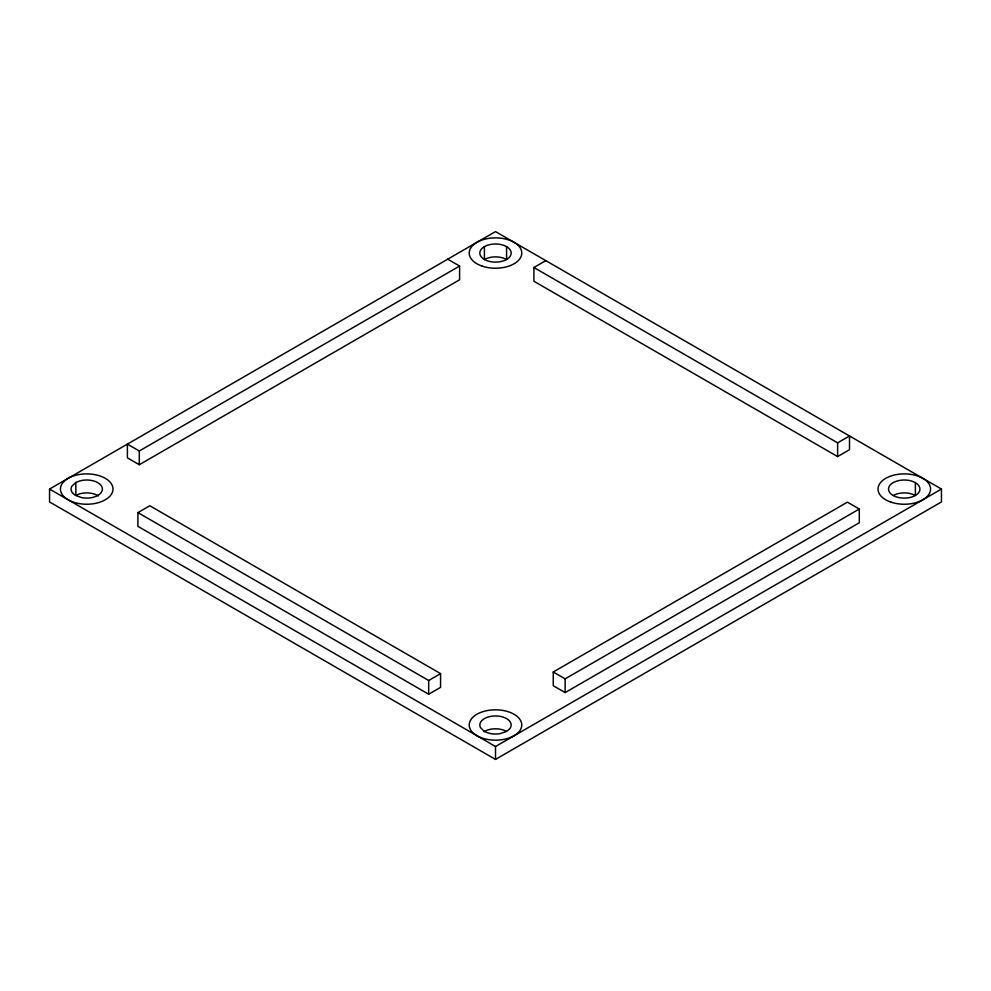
<?xml version="1.0" encoding="UTF-8"?>
<svg xmlns="http://www.w3.org/2000/svg" width="991" height="991" viewBox="0 0 991 991"><rect width="100%" height="100%" fill="white"/><g stroke="black" fill="none" stroke-linecap="round" stroke-linejoin="round"><path stroke-width="1.49" d="M495.5 759.403L495.5 746.533L941.45 489.059L941.45 501.942L495.5 759.403L49.55 501.942L49.55 489.059L495.5 231.597L941.45 489.059M75.836 482.481L71.823 486.234A15.67 9.055 0 0 0 72.727 493.146L75.316 495.339L81.819 497.655A15.67 9.055 0 0 0 102.346 488.39A15.67 9.055 0 0 0 79.639 480.982L75.836 482.481L75.836 495.364L79.639 493.865A15.67 9.055 0 0 1 98.394 495.909M139.285 450.992L459.601 266.059L459.601 279.784L139.285 464.717L127.393 457.854L127.393 444.117L139.285 450.992L139.285 464.717M533.901 267.496L837.618 442.853L849.51 435.978L849.51 449.716L837.618 456.578L533.901 281.233L533.901 267.496L545.793 260.633M137.91 512.607L149.802 505.744L440.574 673.62L440.574 687.358L428.682 694.22L137.91 526.345L137.91 512.607L428.682 680.495L440.574 673.62M553.251 671.997L847.404 502.164L859.296 509.027L859.296 522.765L565.143 692.585L553.251 685.722L553.251 671.997L565.143 678.86L859.296 509.027M514.156 735.768L509.312 737.886A26.274 15.175 0 0 1 477.489 736.04L49.55 489.059M447.709 259.184L459.601 266.059M477.489 736.04L495.5 746.533M476.844 735.756L473.141 732.968A26.274 15.175 0 0 1 479.768 712.826A26.274 15.175 0 0 1 515.097 714.895A26.274 15.175 0 0 1 514.626 735.384M915.374 482.667L915.374 495.537A15.67 9.055 0 0 0 893.201 495.537A15.67 9.055 0 0 1 900.224 480.325A15.67 9.055 0 0 1 919.425 491.4A15.67 9.055 0 0 1 893.201 495.463M837.618 442.853L837.618 456.578M565.143 678.86L565.143 692.585M506.587 246.648L506.587 259.531A15.67 9.055 0 0 0 484.413 259.531L484.413 246.648M428.682 680.495L428.682 694.22M69.197 477.749A26.274 15.175 0 0 1 105.975 478.74A26.274 15.175 0 0 1 104.947 499.984A26.274 15.175 0 0 1 68.131 499.786M67.128 499.179A26.274 15.175 0 0 1 68.131 478.331M484.079 731.655A15.67 9.055 0 0 1 506.24 731.271M509.3 729.277L506.55 731.469L500.009 733.662A15.67 9.055 0 0 1 488.067 732.956L484.277 731.383L480.486 727.592A15.67 9.055 0 0 1 497.061 715.985A15.67 9.055 0 0 1 509.3 729.277M891.144 502.202A26.274 15.175 0 0 0 930.561 489.059A26.274 15.175 0 0 0 891.144 475.928A26.274 15.175 0 0 0 891.144 502.202M482.357 266.195A26.274 15.175 0 0 0 521.774 253.052A26.274 15.175 0 0 0 482.357 239.909A26.274 15.175 0 0 0 482.357 266.195M484.413 259.456A15.67 9.055 0 0 0 510.638 255.393A15.67 9.055 0 0 0 491.437 244.306A15.67 9.055 0 0 0 484.413 259.456"/></g></svg>
